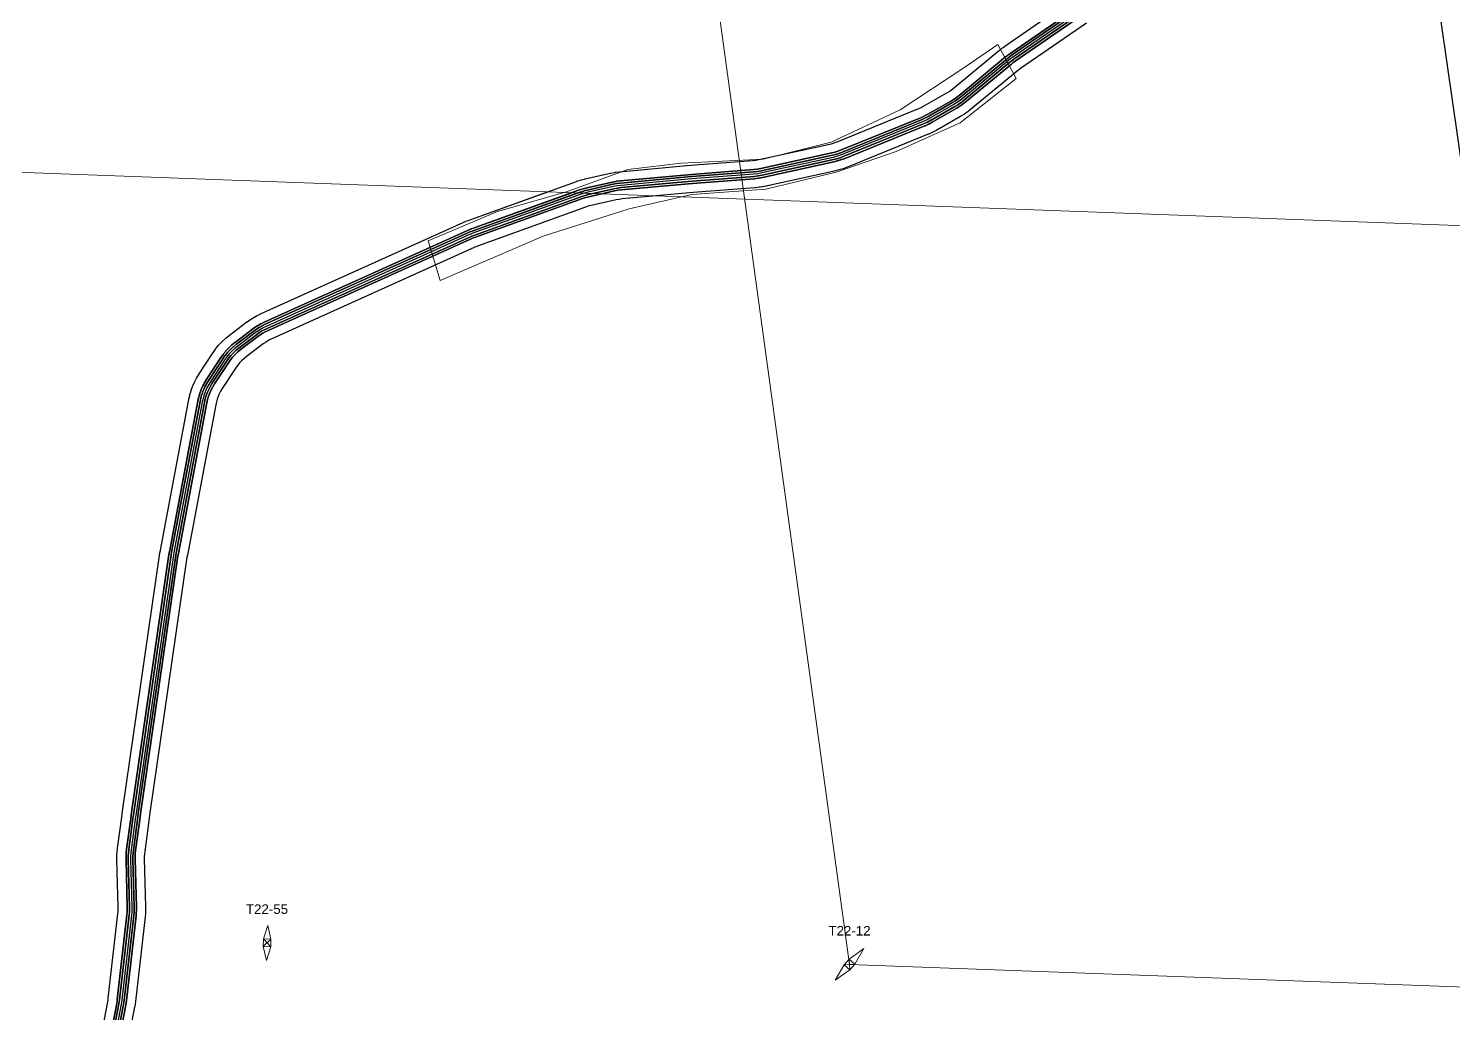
# Model space of a CAD drawing. Header units: metres. Extents: x -4 to 509425, y 7549 to 4732445.
# Drawn here: x 480846.8 to 481221.5, y 4718228.2 to 4718487.1 of the extents above; entities that cross this region are included whole.
import ezdxf

# ---------------------------------------------------------------- set-up
doc = ezdxf.new("R2010")
doc.units = ezdxf.units.M
doc.header["$LTSCALE"] = 0.01
doc.header["$MEASUREMENT"] = 0
doc.layers.get('0').update_dxf_attribs({"lineweight": 0})
doc.layers.add('-----caminos burgos', color=2, linetype='Continuous')
doc.layers.add('ECLIPSE FUEBTEBURABA', color=6, linetype='Continuous')
for name, color, linetype, lineweight in [('Apoyos__ptw_', 7, 'Continuous', 0), ('Cañada real vía verde camino o similar__ptw_', 32, 'Continuous', 0), ('Denominación apoyos__ptw_', 7, 'Continuous', 0), ('LEAR TRAMOS AEREOS', 2, 'Continuous', 0)]:
    doc.layers.add(name, color=color, linetype=linetype, lineweight=lineweight)
doc.styles.get("Standard").update_dxf_attribs({"font": 'arial.ttf'})

# ---------------------------------------------------------------- blocks, each defined once
blk = doc.blocks.new('veintidos')
at = {"layer": 'Apoyos__ptw_', "linetype": 'Continuous', "flags": 128}
blk.add_lwpolyline([(481066.46, 4718245.27), (481062.63, 4718242.53), (481064.11, 4718241.19), (481061.29, 4718241.04), (481062.77, 4718239.7), (481058.94, 4718236.96), (481061.29, 4718241.04), (481062.63, 4718242.53), (481062.77, 4718239.7), (481064.11, 4718241.19)], close=True, dxfattribs=at)
at = {"layer": 'Cañada real vía verde camino o similar__ptw_', "linetype": 'Continuous', "flags": 128}
blk.add_lwpolyline([(480951.93, 4718431.28), (480970.16, 4718439.05), (480970.16, 4718439.05), (480970.16, 4718439.05), (480988.31, 4718444.19), (481004.41, 4718450.01), (481004.41, 4718450.01), (481004.41, 4718450.01), (481004.41, 4718450.01), (481004.41, 4718450.01), (481018.46, 4718451.72), (481018.46, 4718451.72), (481040.04, 4718452.75), (481057.86, 4718457.2), (481076.01, 4718465.77), (481092.8, 4718476.73), (481101.7, 4718482.9), (481101.7, 4718482.9), (481101.7, 4718482.9), (481101.7, 4718482.9), (481101.7, 4718482.9), (481101.7, 4718482.9), (481101.7, 4718482.9), (481101.7, 4718482.9), (481101.7, 4718482.9), (481101.7, 4718482.9), (481101.7, 4718482.9), (481101.71, 4718482.9), (481101.71, 4718482.9), (481101.71, 4718482.9), (481101.71, 4718482.9), (481101.71, 4718482.9), (481101.71, 4718482.9), (481101.71, 4718482.9), (481101.71, 4718482.9), (481101.71, 4718482.9), (481101.71, 4718482.9), (481101.71, 4718482.9), (481101.71, 4718482.9), (481101.71, 4718482.9), (481101.71, 4718482.9), (481101.71, 4718482.9), (481101.71, 4718482.9), (481101.71, 4718482.9), (481101.71, 4718482.9), (481101.71, 4718482.9), (481101.71, 4718482.9), (481101.71, 4718482.9), (481101.71, 4718482.9), (481106.5, 4718473.99), (481106.5, 4718473.99), (481106.5, 4718473.99), (481106.5, 4718473.99), (481106.5, 4718473.99), (481106.5, 4718473.99), (481106.5, 4718473.99), (481106.5, 4718473.99), (481106.5, 4718473.99), (481106.5, 4718473.99), (481106.5, 4718473.99), (481106.5, 4718473.99), (481106.5, 4718473.99), (481106.5, 4718473.99), (481106.5, 4718473.99), (481106.5, 4718473.99), (481106.5, 4718473.99), (481106.5, 4718473.99), (481106.5, 4718473.99), (481106.5, 4718473.99), (481106.5, 4718473.99), (481106.5, 4718473.99), (481106.5, 4718473.99), (481106.5, 4718473.99), (481106.5, 4718473.99), (481106.5, 4718473.99), (481106.5, 4718473.99), (481106.5, 4718473.99), (481091.77, 4718462.34), (481091.77, 4718462.34), (481091.77, 4718462.34), (481091.77, 4718462.34), (481091.77, 4718462.34), (481091.77, 4718462.34), (481074.98, 4718454.8), (481074.98, 4718454.8), (481074.98, 4718454.8), (481059.23, 4718449.32), (481059.23, 4718449.32), (481059.23, 4718449.32), (481040.73, 4718444.87), (481040.73, 4718444.87), (481040.73, 4718444.87), (481040.73, 4718444.87), (481021.2, 4718443.5), (481004.76, 4718439.73), (480982.15, 4718432.54), (480955.08, 4718420.89), (480955.08, 4718420.89), (480955.08, 4718420.89), (480955.08, 4718420.89), (480955.08, 4718420.89), (480955.08, 4718420.89), (480955.08, 4718420.89), (480955.08, 4718420.89), (480955.08, 4718420.89), (480955.08, 4718420.89), (480955.08, 4718420.89), (480955.08, 4718420.89), (480955.08, 4718420.89), (480955.08, 4718420.89), (480955.08, 4718420.89), (480955.08, 4718420.89), (480955.08, 4718420.89), (480955.08, 4718420.89), (480955.08, 4718420.89), (480955.08, 4718420.89), (480955.08, 4718420.89), (480955.08, 4718420.89), (480955.08, 4718420.89), (480955.08, 4718420.89), (480955.08, 4718420.89), (480955.08, 4718420.89), (480955.08, 4718420.89), (480955.08, 4718420.89), (480955.08, 4718420.89), (480955.08, 4718420.89), (480955.08, 4718420.89), (480955.08, 4718420.89), (480955.08, 4718420.89), (480951.93, 4718431.28)], dxfattribs=at)
blk.add_lwpolyline([(480951.93, 4718431.28), (480970.16, 4718439.05), (480970.16, 4718439.05), (480970.16, 4718439.05), (480988.31, 4718444.19), (481004.41, 4718450.01), (481004.41, 4718450.01), (481004.41, 4718450.01), (481004.41, 4718450.01), (481004.41, 4718450.01), (481018.46, 4718451.72), (481018.46, 4718451.72), (481040.04, 4718452.75), (481057.86, 4718457.2), (481076.01, 4718465.77), (481092.8, 4718476.73), (481101.7, 4718482.9), (481101.7, 4718482.9), (481101.7, 4718482.9), (481101.7, 4718482.9), (481101.7, 4718482.9), (481101.7, 4718482.9), (481101.7, 4718482.9), (481101.7, 4718482.9), (481101.7, 4718482.9), (481101.7, 4718482.9), (481101.7, 4718482.9), (481101.71, 4718482.9), (481101.71, 4718482.9), (481101.71, 4718482.9), (481101.71, 4718482.9), (481101.71, 4718482.9), (481101.71, 4718482.9), (481101.71, 4718482.9), (481101.71, 4718482.9), (481101.71, 4718482.9), (481101.71, 4718482.9), (481101.71, 4718482.9), (481101.71, 4718482.9), (481101.71, 4718482.9), (481101.71, 4718482.9), (481101.71, 4718482.9), (481101.71, 4718482.9), (481101.71, 4718482.9), (481101.71, 4718482.9), (481101.71, 4718482.9), (481101.71, 4718482.9), (481101.71, 4718482.9), (481101.71, 4718482.9), (481106.5, 4718473.99), (481106.5, 4718473.99), (481106.5, 4718473.99), (481106.5, 4718473.99), (481106.5, 4718473.99), (481106.5, 4718473.99), (481106.5, 4718473.99), (481106.5, 4718473.99), (481106.5, 4718473.99), (481106.5, 4718473.99), (481106.5, 4718473.99), (481106.5, 4718473.99), (481106.5, 4718473.99), (481106.5, 4718473.99), (481106.5, 4718473.99), (481106.5, 4718473.99), (481106.5, 4718473.99), (481106.5, 4718473.99), (481106.5, 4718473.99), (481106.5, 4718473.99), (481106.5, 4718473.99), (481106.5, 4718473.99), (481106.5, 4718473.99), (481106.5, 4718473.99), (481106.5, 4718473.99), (481106.5, 4718473.99), (481106.5, 4718473.99), (481106.5, 4718473.99), (481091.77, 4718462.34), (481091.77, 4718462.34), (481091.77, 4718462.34), (481091.77, 4718462.34), (481091.77, 4718462.34), (481091.77, 4718462.34), (481074.98, 4718454.8), (481074.98, 4718454.8), (481074.98, 4718454.8), (481059.23, 4718449.32), (481059.23, 4718449.32), (481059.23, 4718449.32), (481040.73, 4718444.87), (481040.73, 4718444.87), (481040.73, 4718444.87), (481040.73, 4718444.87), (481021.2, 4718443.5), (481004.76, 4718439.73), (480982.15, 4718432.54), (480955.08, 4718420.89), (480955.08, 4718420.89), (480955.08, 4718420.89), (480955.08, 4718420.89), (480955.08, 4718420.89), (480955.08, 4718420.89), (480955.08, 4718420.89), (480955.08, 4718420.89), (480955.08, 4718420.89), (480955.08, 4718420.89), (480955.08, 4718420.89), (480955.08, 4718420.89), (480955.08, 4718420.89), (480955.08, 4718420.89), (480955.08, 4718420.89), (480955.08, 4718420.89), (480955.08, 4718420.89), (480955.08, 4718420.89), (480955.08, 4718420.89), (480955.08, 4718420.89), (480955.08, 4718420.89), (480955.08, 4718420.89), (480955.08, 4718420.89), (480955.08, 4718420.89), (480955.08, 4718420.89), (480955.08, 4718420.89), (480955.08, 4718420.89), (480955.08, 4718420.89), (480955.08, 4718420.89), (480955.08, 4718420.89), (480955.08, 4718420.89), (480955.08, 4718420.89), (480955.08, 4718420.89), (480951.93, 4718431.28)], dxfattribs=at)
at = {"layer": 'Denominación apoyos__ptw_', "linetype": 'Continuous', "insert": (481062.7, 4718248.71), "char_height": 2.5, "attachment_point": 8, "line_spacing_factor": 0.5}
blk.add_mtext('T22-12', dxfattribs=at)

msp = doc.modelspace()

# ---------------------------------------------------------------- linework, layer by layer
at = {"layer": '-----caminos burgos'}
msp.add_polyline3d([(481242.7, 4718319.299, 724.462), (481212.656, 4718527.913, 712.067)], dxfattribs=at)
at = {"color": 5}
msp.add_lwpolyline([(481205.446, 4721268.321), (481336.779, 4720890.497), (478580.819, 4719937.652), (478841.025, 4719863.247), (479090.734, 4718869.963), (479275.072, 4718507.303), (483717.896, 4718343.114), (483848.697, 4718078.765), (484900.497, 4718140.211), (490826.186, 4717645.711)], dxfattribs=at)
at = {"layer": 'Apoyos__ptw_', "color": 2, "linetype": 'Continuous', "flags": 128}
msp.add_lwpolyline([(480909.368, 4718242.166), (480910.5, 4718245.727), (480908.501, 4718245.801), (480910.574, 4718247.726), (480908.575, 4718247.799), (480909.708, 4718251.36), (480910.574, 4718247.726), (480910.5, 4718245.727), (480908.575, 4718247.799), (480908.501, 4718245.801)], close=True, dxfattribs=at)
at = {"layer": 'ECLIPSE FUEBTEBURABA'}
for points in [[(480860.172, 4718192.244), (480867.646, 4718231.296), (480867.725, 4718231.752), (480867.786, 4718232.211), (480870.323, 4718254.402), (480870.375, 4718254.975), (480870.398, 4718255.507), (480870.396, 4718256.083), (480870.061, 4718268.71), (480870.059, 4718268.807), (480870.06, 4718269.609), (480870.065, 4718269.802), (480870.108, 4718270.603), (480870.123, 4718270.795), (480870.209, 4718271.593), (480870.234, 4718271.687), (480870.221, 4718271.689), (480871.315, 4718279.805), (480871.315, 4718279.805), (480871.315, 4718279.805), (480871.315, 4718279.805), (480871.315, 4718279.805), (480871.317, 4718279.823), (480871.534, 4718281.369), (480871.536, 4718281.387), (480871.536, 4718281.387), (480881.373, 4718349.227), (480881.385, 4718349.303), (480881.49, 4718349.932), (480881.503, 4718350.007), (480888.974, 4718389.592), (480888.998, 4718389.708), (480889.213, 4718390.673), (480889.273, 4718390.903), (480889.551, 4718391.851), (480889.625, 4718392.077), (480889.965, 4718393.005), (480890.054, 4718393.225), (480890.455, 4718394.129), (480890.558, 4718394.342), (480891.018, 4718395.218), (480891.135, 4718395.424), (480891.651, 4718396.268), (480891.714, 4718396.368), (480895.367, 4718401.918), (480895.436, 4718402.019), (480896.027, 4718402.853), (480896.175, 4718403.048), (480896.821, 4718403.84), (480896.983, 4718404.025), (480897.681, 4718404.771), (480897.855, 4718404.944), (480898.602, 4718405.641), (480898.787, 4718405.802), (480899.58, 4718406.446), (480899.677, 4718406.522), (480904.229, 4718409.969), (480904.311, 4718410.028), (480904.995, 4718410.517), (480905.163, 4718410.63), (480905.874, 4718411.079), (480906.047, 4718411.182), (480906.782, 4718411.591), (480906.961, 4718411.685), (480907.718, 4718412.052), (480907.809, 4718412.095), (480961.108, 4718436.135), (480961.172, 4718436.163), (480961.71, 4718436.393), (480961.84, 4718436.446), (480962.387, 4718436.655), (480962.453, 4718436.679), (480990.896, 4718446.923), (480991.002, 4718446.959), (480991.887, 4718447.247), (480992.102, 4718447.31), (480993.003, 4718447.543), (480993.115, 4718447.557), (480993.112, 4718447.569), (480999.843, 4718449.085), (480999.959, 4718449.109), (481000.923, 4718449.293), (481001.156, 4718449.33), (481002.131, 4718449.45), (481002.249, 4718449.446), (481002.248, 4718449.463), (481019.947, 4718451.07), (481019.972, 4718451.072), (481022.122, 4718451.253), (481022.147, 4718451.255), (481022.147, 4718451.255), (481037.211, 4718452.412), (481038.059, 4718452.507), (481038.9, 4718452.661), (481057.544, 4718456.745), (481058.224, 4718456.914), (481058.844, 4718457.107), (481059.5, 4718457.352), (481080.652, 4718465.962), (481081.395, 4718466.293), (481082.114, 4718466.673), (481088.297, 4718470.203), (481088.899, 4718470.57), (481089.437, 4718470.941), (481089.992, 4718471.375), (481102.213, 4718481.476), (481102.274, 4718481.525), (481102.789, 4718481.932), (481102.915, 4718482.027), (481103.448, 4718482.412), (481103.512, 4718482.457), (481120.936, 4718494.459)], [(481122.305, 4718492.488), (481104.873, 4718480.48), (481104.852, 4718480.465), (481104.32, 4718480.081), (481104.278, 4718480.05), (481103.763, 4718479.642), (481103.742, 4718479.626), (481091.495, 4718469.503), (481090.858, 4718469.006), (481090.207, 4718468.556), (481089.517, 4718468.136), (481083.27, 4718464.569), (481082.445, 4718464.133), (481081.594, 4718463.754), (481060.373, 4718455.117), (481059.621, 4718454.835), (481058.87, 4718454.602), (481058.091, 4718454.408), (481039.372, 4718450.308), (481038.409, 4718450.132), (481037.436, 4718450.023), (481022.331, 4718448.862), (481022.331, 4718448.862), (481022.323, 4718448.861), (481020.172, 4718448.681), (481020.164, 4718448.68), (481002.465, 4718447.073), (481002.465, 4718447.067), (481002.426, 4718447.069), (481001.451, 4718446.948), (481001.374, 4718446.936), (481000.409, 4718446.751), (481000.371, 4718446.743), (480993.639, 4718445.227), (480993.64, 4718445.223), (480993.603, 4718445.219), (480992.702, 4718444.986), (480992.63, 4718444.965), (480991.745, 4718444.677), (480991.709, 4718444.665), (480963.266, 4718434.421), (480963.244, 4718434.413), (480962.697, 4718434.204), (480962.654, 4718434.186), (480962.116, 4718433.956), (480962.094, 4718433.947), (480908.796, 4718409.907), (480908.766, 4718409.893), (480908.009, 4718409.525), (480907.949, 4718409.494), (480907.214, 4718409.085), (480907.157, 4718409.051), (480906.446, 4718408.601), (480906.39, 4718408.564), (480905.705, 4718408.075), (480905.678, 4718408.055), (480901.125, 4718404.608), (480901.093, 4718404.583), (480900.3, 4718403.939), (480900.238, 4718403.885), (480899.491, 4718403.188), (480899.433, 4718403.131), (480898.735, 4718402.385), (480898.681, 4718402.323), (480898.035, 4718401.531), (480897.985, 4718401.466), (480897.395, 4718400.632), (480897.372, 4718400.599), (480893.719, 4718395.048), (480893.698, 4718395.015), (480893.182, 4718394.172), (480893.143, 4718394.103), (480892.684, 4718393.227), (480892.649, 4718393.156), (480892.249, 4718392.252), (480892.219, 4718392.179), (480891.879, 4718391.251), (480891.854, 4718391.176), (480891.575, 4718390.227), (480891.556, 4718390.15), (480891.34, 4718389.185), (480891.332, 4718389.147), (480883.862, 4718349.562), (480883.857, 4718349.537), (480883.752, 4718348.908), (480883.748, 4718348.883), (480873.911, 4718281.043), (480873.911, 4718281.042), (480873.91, 4718281.037), (480873.694, 4718279.49), (480873.693, 4718279.484), (480873.693, 4718279.484), (480873.693, 4718279.484), (480873.693, 4718279.484), (480873.693, 4718279.484), (480872.599, 4718271.368), (480872.604, 4718271.368), (480872.596, 4718271.336), (480872.51, 4718270.538), (480872.504, 4718270.474), (480872.461, 4718269.673), (480872.46, 4718269.609), (480872.459, 4718268.806), (480872.46, 4718268.774), (480872.796, 4718256.119), (480872.798, 4718255.459), (480872.77, 4718254.814), (480872.71, 4718254.157), (480870.168, 4718231.916), (480870.098, 4718231.39), (480870.008, 4718230.867), (480862.53, 4718191.793)], [(480862.53, 4718191.793), (480870.008, 4718230.867), (480870.098, 4718231.39), (480870.168, 4718231.916), (480872.71, 4718254.157), (480872.77, 4718254.814), (480872.798, 4718255.459), (480872.796, 4718256.119), (480872.46, 4718268.774), (480872.459, 4718268.806), (480872.46, 4718269.609), (480872.461, 4718269.673), (480872.504, 4718270.474), (480872.51, 4718270.538), (480872.596, 4718271.336), (480872.604, 4718271.368), (480872.599, 4718271.368), (480873.693, 4718279.484), (480873.693, 4718279.484), (480873.693, 4718279.484), (480873.693, 4718279.484), (480873.693, 4718279.484), (480873.694, 4718279.49), (480873.91, 4718281.037), (480873.911, 4718281.042), (480873.911, 4718281.043), (480883.748, 4718348.883), (480883.752, 4718348.908), (480883.857, 4718349.537), (480883.862, 4718349.562), (480891.332, 4718389.147), (480891.34, 4718389.185), (480891.556, 4718390.15), (480891.575, 4718390.227), (480891.854, 4718391.176), (480891.879, 4718391.251), (480892.219, 4718392.179), (480892.249, 4718392.252), (480892.649, 4718393.156), (480892.684, 4718393.227), (480893.143, 4718394.103), (480893.182, 4718394.172), (480893.698, 4718395.015), (480893.719, 4718395.048), (480897.372, 4718400.599), (480897.395, 4718400.632), (480897.985, 4718401.466), (480898.035, 4718401.531), (480898.681, 4718402.323), (480898.735, 4718402.385), (480899.433, 4718403.131), (480899.491, 4718403.188), (480900.238, 4718403.885), (480900.3, 4718403.939), (480901.093, 4718404.583), (480901.125, 4718404.608), (480905.678, 4718408.055), (480905.705, 4718408.075), (480906.39, 4718408.564), (480906.446, 4718408.601), (480907.157, 4718409.051), (480907.214, 4718409.085), (480907.949, 4718409.494), (480908.009, 4718409.525), (480908.766, 4718409.893), (480908.796, 4718409.907), (480962.094, 4718433.947), (480962.116, 4718433.956), (480962.654, 4718434.186), (480962.697, 4718434.204), (480963.244, 4718434.413), (480963.266, 4718434.421), (480991.709, 4718444.665), (480991.745, 4718444.677), (480992.63, 4718444.965), (480992.702, 4718444.986), (480993.603, 4718445.219), (480993.64, 4718445.223), (480993.639, 4718445.227), (481000.371, 4718446.743), (481000.409, 4718446.751), (481001.374, 4718446.936), (481001.451, 4718446.948), (481002.426, 4718447.069), (481002.465, 4718447.067), (481002.465, 4718447.073), (481020.164, 4718448.68), (481020.172, 4718448.681), (481022.323, 4718448.861), (481022.331, 4718448.862), (481022.331, 4718448.862), (481037.436, 4718450.023), (481038.409, 4718450.132), (481039.372, 4718450.308), (481058.091, 4718454.408), (481058.87, 4718454.602), (481059.621, 4718454.835), (481060.373, 4718455.117), (481081.594, 4718463.754), (481082.445, 4718464.133), (481083.27, 4718464.569), (481089.517, 4718468.136), (481090.207, 4718468.556), (481090.858, 4718469.006), (481091.495, 4718469.503), (481103.742, 4718479.626), (481103.763, 4718479.642), (481104.278, 4718480.05), (481104.32, 4718480.081), (481104.852, 4718480.465), (481104.873, 4718480.48), (481122.305, 4718492.488)], [(481122.647, 4718491.995), (481105.214, 4718479.986), (481105.203, 4718479.979), (481104.671, 4718479.595), (481104.65, 4718479.579), (481104.135, 4718479.172), (481104.124, 4718479.163), (481091.871, 4718469.035), (481091.213, 4718468.522), (481090.534, 4718468.053), (481089.822, 4718467.619), (481083.559, 4718464.043), (481082.708, 4718463.594), (481081.829, 4718463.202), (481060.592, 4718454.558), (481059.815, 4718454.267), (481059.032, 4718454.024), (481058.228, 4718453.824), (481039.491, 4718449.719), (481038.497, 4718449.538), (481037.492, 4718449.425), (481022.377, 4718448.263), (481022.377, 4718448.263), (481022.373, 4718448.263), (481020.222, 4718448.083), (481020.218, 4718448.082), (481002.519, 4718446.475), (481002.519, 4718446.472), (481002.5, 4718446.473), (481001.525, 4718446.352), (481001.486, 4718446.346), (481000.522, 4718446.162), (481000.503, 4718446.158), (480993.771, 4718444.642), (480993.772, 4718444.64), (480993.753, 4718444.638), (480992.851, 4718444.405), (480992.816, 4718444.395), (480991.93, 4718444.106), (480991.913, 4718444.1), (480963.469, 4718433.857), (480963.458, 4718433.853), (480962.912, 4718433.644), (480962.89, 4718433.635), (480962.352, 4718433.405), (480962.341, 4718433.4), (480909.043, 4718409.36), (480909.028, 4718409.353), (480908.271, 4718408.986), (480908.241, 4718408.97), (480907.506, 4718408.561), (480907.477, 4718408.544), (480906.766, 4718408.094), (480906.738, 4718408.076), (480906.054, 4718407.587), (480906.04, 4718407.577), (480901.488, 4718404.13), (480901.472, 4718404.117), (480900.678, 4718403.473), (480900.647, 4718403.446), (480899.9, 4718402.749), (480899.871, 4718402.721), (480899.173, 4718401.975), (480899.146, 4718401.944), (480898.5, 4718401.152), (480898.475, 4718401.12), (480897.885, 4718400.286), (480897.873, 4718400.269), (480894.22, 4718394.719), (480894.21, 4718394.702), (480893.694, 4718393.859), (480893.674, 4718393.824), (480893.215, 4718392.949), (480893.198, 4718392.913), (480892.797, 4718392.009), (480892.782, 4718391.973), (480892.442, 4718391.044), (480892.43, 4718391.007), (480892.151, 4718390.058), (480892.141, 4718390.02), (480891.926, 4718389.055), (480891.922, 4718389.035), (480884.451, 4718349.451), (480884.449, 4718349.438), (480884.344, 4718348.809), (480884.342, 4718348.796), (480874.505, 4718280.957), (480874.505, 4718280.956), (480874.505, 4718280.953), (480874.288, 4718279.407), (480874.288, 4718279.404), (480874.288, 4718279.404), (480874.288, 4718279.404), (480874.288, 4718279.404), (480874.288, 4718279.404), (480873.194, 4718271.288), (480873.196, 4718271.288), (480873.192, 4718271.272), (480873.106, 4718270.474), (480873.104, 4718270.442), (480873.061, 4718269.641), (480873.06, 4718269.609), (480873.059, 4718268.806), (480873.06, 4718268.79), (480873.396, 4718256.127), (480873.398, 4718255.447), (480873.369, 4718254.774), (480873.307, 4718254.096), (480870.764, 4718231.842), (480870.691, 4718231.299), (480870.598, 4718230.76), (480863.119, 4718191.68)], [(480863.119, 4718191.68), (480870.598, 4718230.76), (480870.691, 4718231.299), (480870.764, 4718231.842), (480873.307, 4718254.096), (480873.369, 4718254.774), (480873.398, 4718255.447), (480873.396, 4718256.127), (480873.06, 4718268.79), (480873.059, 4718268.806), (480873.06, 4718269.609), (480873.061, 4718269.641), (480873.104, 4718270.442), (480873.106, 4718270.474), (480873.192, 4718271.272), (480873.196, 4718271.288), (480873.194, 4718271.288), (480874.288, 4718279.404), (480874.288, 4718279.404), (480874.288, 4718279.404), (480874.288, 4718279.404), (480874.288, 4718279.404), (480874.288, 4718279.407), (480874.505, 4718280.953), (480874.505, 4718280.956), (480874.505, 4718280.957), (480884.342, 4718348.796), (480884.344, 4718348.809), (480884.449, 4718349.438), (480884.451, 4718349.451), (480891.922, 4718389.035), (480891.926, 4718389.055), (480892.141, 4718390.02), (480892.151, 4718390.058), (480892.43, 4718391.007), (480892.442, 4718391.044), (480892.782, 4718391.973), (480892.797, 4718392.009), (480893.198, 4718392.913), (480893.215, 4718392.949), (480893.674, 4718393.824), (480893.694, 4718393.859), (480894.21, 4718394.702), (480894.22, 4718394.719), (480897.873, 4718400.269), (480897.885, 4718400.286), (480898.475, 4718401.12), (480898.5, 4718401.152), (480899.146, 4718401.944), (480899.173, 4718401.975), (480899.871, 4718402.721), (480899.9, 4718402.749), (480900.647, 4718403.446), (480900.678, 4718403.473), (480901.472, 4718404.117), (480901.488, 4718404.13), (480906.04, 4718407.577), (480906.054, 4718407.587), (480906.738, 4718408.076), (480906.766, 4718408.094), (480907.477, 4718408.544), (480907.506, 4718408.561), (480908.241, 4718408.97), (480908.271, 4718408.986), (480909.028, 4718409.353), (480909.043, 4718409.36), (480962.341, 4718433.4), (480962.352, 4718433.405), (480962.89, 4718433.635), (480962.912, 4718433.644), (480963.458, 4718433.853), (480963.469, 4718433.857), (480991.913, 4718444.1), (480991.93, 4718444.106), (480992.816, 4718444.395), (480992.851, 4718444.405), (480993.753, 4718444.638), (480993.772, 4718444.64), (480993.771, 4718444.642), (481000.503, 4718446.158), (481000.522, 4718446.162), (481001.486, 4718446.346), (481001.525, 4718446.352), (481002.5, 4718446.473), (481002.519, 4718446.472), (481002.519, 4718446.475), (481020.218, 4718448.082), (481020.222, 4718448.083), (481022.373, 4718448.263), (481022.377, 4718448.263), (481022.377, 4718448.263), (481037.492, 4718449.425), (481038.497, 4718449.538), (481039.491, 4718449.719), (481058.228, 4718453.824), (481059.032, 4718454.024), (481059.815, 4718454.267), (481060.592, 4718454.558), (481081.829, 4718463.202), (481082.708, 4718463.594), (481083.559, 4718464.043), (481089.822, 4718467.619), (481090.534, 4718468.053), (481091.213, 4718468.522), (481091.871, 4718469.035), (481104.124, 4718479.163), (481104.135, 4718479.172), (481104.65, 4718479.579), (481104.671, 4718479.595), (481105.203, 4718479.979), (481105.214, 4718479.986), (481122.647, 4718491.995)], [(481122.99, 4718491.502), (481105.554, 4718479.492), (481105.554, 4718479.492), (481105.022, 4718479.108), (481104.507, 4718478.701), (481092.246, 4718468.567), (481092.246, 4718468.567), (481091.568, 4718468.038), (481090.861, 4718467.55), (481090.127, 4718467.102), (481083.847, 4718463.517), (481083.847, 4718463.517), (481082.97, 4718463.054), (481082.065, 4718462.65), (481060.81, 4718453.999), (481060.81, 4718453.999), (481060.01, 4718453.699), (481059.194, 4718453.446), (481058.365, 4718453.239), (481039.609, 4718449.131), (481039.609, 4718449.131), (481038.584, 4718448.944), (481037.549, 4718448.828), (481022.423, 4718447.665), (481022.423, 4718447.665), (481022.423, 4718447.665), (481022.423, 4718447.665), (481020.273, 4718447.485), (481002.573, 4718445.878), (481002.573, 4718445.878), (481001.599, 4718445.757), (481000.634, 4718445.573), (480993.903, 4718444.057), (480993.903, 4718444.057), (480993.001, 4718443.824), (480992.116, 4718443.536), (480963.673, 4718433.292), (480963.673, 4718433.292), (480963.126, 4718433.083), (480962.588, 4718432.853), (480909.29, 4718408.813), (480909.29, 4718408.813), (480908.533, 4718408.446), (480907.798, 4718408.037), (480907.087, 4718407.587), (480906.403, 4718407.098), (480901.85, 4718403.651), (480901.85, 4718403.651), (480901.057, 4718403.007), (480900.309, 4718402.311), (480899.611, 4718401.565), (480898.965, 4718400.773), (480898.374, 4718399.939), (480894.722, 4718394.389), (480894.722, 4718394.389), (480894.206, 4718393.545), (480893.746, 4718392.67), (480893.346, 4718391.766), (480893.005, 4718390.838), (480892.727, 4718389.889), (480892.512, 4718388.924), (480885.041, 4718349.34), (480885.041, 4718349.34), (480884.936, 4718348.71), (480875.099, 4718280.87), (480875.099, 4718280.87), (480875.099, 4718280.87), (480875.099, 4718280.87), (480874.883, 4718279.324), (480874.883, 4718279.324), (480873.789, 4718271.208), (480873.789, 4718271.208), (480873.703, 4718270.41), (480873.66, 4718269.609), (480873.659, 4718268.806), (480873.996, 4718256.136), (480873.996, 4718256.136), (480873.998, 4718255.435), (480873.968, 4718254.733), (480873.904, 4718254.034), (480871.359, 4718231.769), (480871.359, 4718231.769), (480871.284, 4718231.209), (480871.189, 4718230.652), (480863.708, 4718191.568)], [(480864.299, 4718191.464), (480871.778, 4718230.54), (480871.78, 4718230.551), (480871.876, 4718231.107), (480871.879, 4718231.13), (480871.954, 4718231.689), (480871.955, 4718231.7), (480874.5, 4718253.966), (480874.502, 4718253.98), (480874.565, 4718254.679), (480874.567, 4718254.707), (480874.598, 4718255.408), (480874.598, 4718255.436), (480874.596, 4718256.138), (480874.596, 4718256.152), (480874.259, 4718268.814), (480874.26, 4718269.592), (480874.301, 4718270.362), (480874.384, 4718271.136), (480875.477, 4718279.242), (480875.693, 4718280.786), (480885.529, 4718348.618), (480885.632, 4718349.235), (480893.099, 4718388.803), (480893.308, 4718389.739), (480893.575, 4718390.65), (480893.902, 4718391.541), (480894.287, 4718392.409), (480894.728, 4718393.249), (480895.228, 4718394.067), (480898.87, 4718399.6), (480899.443, 4718400.409), (480900.063, 4718401.169), (480900.733, 4718401.886), (480901.451, 4718402.554), (480902.22, 4718403.179), (480906.758, 4718406.615), (480907.422, 4718407.089), (480908.104, 4718407.521), (480908.81, 4718407.913), (480909.544, 4718408.269), (480962.829, 4718432.304), (480963.351, 4718432.527), (480963.881, 4718432.73), (480992.31, 4718442.968), (480993.169, 4718443.248), (480994.044, 4718443.473), (481000.757, 4718444.985), (481001.692, 4718445.164), (481002.637, 4718445.281), (481020.325, 4718446.887), (481022.471, 4718447.067), (481037.595, 4718448.23), (481037.616, 4718448.232), (481038.651, 4718448.347), (481038.692, 4718448.353), (481039.717, 4718448.541), (481039.737, 4718448.548), (481039.737, 4718448.545), (481058.493, 4718452.653), (481058.51, 4718452.657), (481059.339, 4718452.864), (481059.372, 4718452.873), (481060.188, 4718453.126), (481060.22, 4718453.137), (481061.02, 4718453.437), (481061.036, 4718453.443), (481082.291, 4718462.094), (481082.309, 4718462.102), (481083.215, 4718462.506), (481083.25, 4718462.523), (481084.128, 4718462.986), (481084.143, 4718462.998), (481084.145, 4718462.996), (481090.425, 4718466.581), (481090.44, 4718466.59), (481091.174, 4718467.037), (481091.202, 4718467.056), (481091.909, 4718467.545), (481091.937, 4718467.565), (481092.615, 4718468.094), (481092.629, 4718468.104), (481104.884, 4718478.234), (481105.383, 4718478.629), (481105.9, 4718479.002), (481123.33, 4718491.008)], [(481123.33, 4718491.008), (481105.9, 4718479.002), (481105.383, 4718478.629), (481104.884, 4718478.234), (481092.629, 4718468.104), (481092.615, 4718468.094), (481091.937, 4718467.565), (481091.909, 4718467.545), (481091.202, 4718467.056), (481091.174, 4718467.037), (481090.44, 4718466.59), (481090.425, 4718466.581), (481084.145, 4718462.996), (481084.143, 4718462.998), (481084.128, 4718462.986), (481083.25, 4718462.523), (481083.215, 4718462.506), (481082.309, 4718462.102), (481082.291, 4718462.094), (481061.036, 4718453.443), (481061.02, 4718453.437), (481060.22, 4718453.137), (481060.188, 4718453.126), (481059.372, 4718452.873), (481059.339, 4718452.864), (481058.51, 4718452.657), (481058.493, 4718452.653), (481039.737, 4718448.545), (481039.737, 4718448.548), (481039.717, 4718448.541), (481038.692, 4718448.353), (481038.651, 4718448.347), (481037.616, 4718448.232), (481037.595, 4718448.23), (481022.471, 4718447.067), (481020.325, 4718446.887), (481002.637, 4718445.281), (481001.692, 4718445.164), (481000.757, 4718444.985), (480994.044, 4718443.473), (480993.169, 4718443.248), (480992.31, 4718442.968), (480963.881, 4718432.73), (480963.351, 4718432.527), (480962.829, 4718432.304), (480909.544, 4718408.269), (480908.81, 4718407.913), (480908.104, 4718407.521), (480907.422, 4718407.089), (480906.758, 4718406.615), (480902.22, 4718403.179), (480901.451, 4718402.554), (480900.733, 4718401.886), (480900.063, 4718401.169), (480899.443, 4718400.409), (480898.87, 4718399.6), (480895.228, 4718394.067), (480894.728, 4718393.249), (480894.287, 4718392.409), (480893.902, 4718391.541), (480893.575, 4718390.65), (480893.308, 4718389.739), (480893.099, 4718388.803), (480885.632, 4718349.235), (480885.529, 4718348.618), (480875.693, 4718280.786), (480875.477, 4718279.242), (480874.384, 4718271.136), (480874.301, 4718270.362), (480874.26, 4718269.592), (480874.259, 4718268.814), (480874.596, 4718256.152), (480874.596, 4718256.138), (480874.598, 4718255.436), (480874.598, 4718255.408), (480874.567, 4718254.707), (480874.565, 4718254.679), (480874.502, 4718253.98), (480874.5, 4718253.966), (480871.955, 4718231.7), (480871.954, 4718231.689), (480871.879, 4718231.13), (480871.876, 4718231.107), (480871.78, 4718230.551), (480871.778, 4718230.54), (480864.299, 4718191.464)], [(480864.89, 4718191.361), (480872.367, 4718230.427), (480872.371, 4718230.449), (480872.467, 4718231.006), (480872.474, 4718231.05), (480872.548, 4718231.61), (480872.551, 4718231.632), (480875.096, 4718253.898), (480875.099, 4718253.926), (480875.163, 4718254.625), (480875.166, 4718254.681), (480875.197, 4718255.382), (480875.198, 4718255.438), (480875.196, 4718256.14), (480875.196, 4718256.168), (480874.859, 4718268.822), (480874.86, 4718269.576), (480874.899, 4718270.313), (480874.98, 4718271.064), (480876.071, 4718279.161), (480876.287, 4718280.701), (480886.122, 4718348.526), (480886.222, 4718349.13), (480893.687, 4718388.682), (480893.89, 4718389.589), (480894.146, 4718390.462), (480894.459, 4718391.316), (480894.827, 4718392.147), (480895.25, 4718392.953), (480895.735, 4718393.746), (480899.365, 4718399.262), (480899.921, 4718400.046), (480900.515, 4718400.774), (480901.157, 4718401.461), (480901.845, 4718402.102), (480902.59, 4718402.707), (480907.113, 4718406.132), (480907.757, 4718406.591), (480908.411, 4718407.005), (480909.087, 4718407.381), (480909.798, 4718407.726), (480963.071, 4718431.754), (480963.576, 4718431.971), (480964.09, 4718432.167), (480992.505, 4718442.401), (480993.337, 4718442.671), (480994.185, 4718442.89), (481000.879, 4718444.398), (481001.785, 4718444.571), (481002.701, 4718444.684), (481020.377, 4718446.289), (481022.519, 4718446.469), (481037.641, 4718447.631), (481037.682, 4718447.635), (481038.718, 4718447.751), (481038.8, 4718447.763), (481039.825, 4718447.951), (481039.864, 4718447.965), (481039.866, 4718447.959), (481058.621, 4718452.067), (481058.655, 4718452.075), (481059.484, 4718452.281), (481059.55, 4718452.3), (481060.365, 4718452.553), (481060.43, 4718452.575), (481061.23, 4718452.875), (481061.262, 4718452.887), (481082.517, 4718461.538), (481082.553, 4718461.554), (481083.459, 4718461.958), (481083.531, 4718461.992), (481084.408, 4718462.455), (481084.439, 4718462.48), (481084.442, 4718462.475), (481090.722, 4718466.06), (481090.752, 4718466.078), (481091.486, 4718466.525), (481091.544, 4718466.563), (481092.251, 4718467.051), (481092.306, 4718467.092), (481092.984, 4718467.62), (481093.011, 4718467.642), (481105.261, 4718477.768), (481105.745, 4718478.15), (481106.246, 4718478.511), (481123.67, 4718490.514)], [(481123.67, 4718490.514), (481106.246, 4718478.511), (481105.745, 4718478.15), (481105.261, 4718477.768), (481093.011, 4718467.642), (481092.984, 4718467.62), (481092.306, 4718467.092), (481092.251, 4718467.051), (481091.544, 4718466.563), (481091.486, 4718466.525), (481090.752, 4718466.078), (481090.722, 4718466.06), (481084.442, 4718462.475), (481084.439, 4718462.48), (481084.408, 4718462.455), (481083.531, 4718461.992), (481083.459, 4718461.958), (481082.553, 4718461.554), (481082.517, 4718461.538), (481061.262, 4718452.887), (481061.23, 4718452.875), (481060.43, 4718452.575), (481060.365, 4718452.553), (481059.55, 4718452.3), (481059.484, 4718452.281), (481058.655, 4718452.075), (481058.621, 4718452.067), (481039.866, 4718447.959), (481039.864, 4718447.965), (481039.825, 4718447.951), (481038.8, 4718447.763), (481038.718, 4718447.751), (481037.682, 4718447.635), (481037.641, 4718447.631), (481022.519, 4718446.469), (481020.377, 4718446.289), (481002.701, 4718444.684), (481001.785, 4718444.571), (481000.879, 4718444.398), (480994.185, 4718442.89), (480993.337, 4718442.671), (480992.505, 4718442.401), (480964.09, 4718432.167), (480963.576, 4718431.971), (480963.071, 4718431.754), (480909.798, 4718407.726), (480909.087, 4718407.381), (480908.411, 4718407.005), (480907.757, 4718406.591), (480907.113, 4718406.132), (480902.59, 4718402.707), (480901.845, 4718402.102), (480901.157, 4718401.461), (480900.515, 4718400.774), (480899.921, 4718400.046), (480899.365, 4718399.262), (480895.735, 4718393.746), (480895.25, 4718392.953), (480894.827, 4718392.147), (480894.459, 4718391.316), (480894.146, 4718390.462), (480893.89, 4718389.589), (480893.687, 4718388.682), (480886.222, 4718349.13), (480886.122, 4718348.526), (480876.287, 4718280.701), (480876.071, 4718279.161), (480874.98, 4718271.064), (480874.899, 4718270.313), (480874.86, 4718269.576), (480874.859, 4718268.822), (480875.196, 4718256.168), (480875.196, 4718256.14), (480875.198, 4718255.438), (480875.197, 4718255.382), (480875.166, 4718254.681), (480875.163, 4718254.625), (480875.099, 4718253.926), (480875.096, 4718253.898), (480872.551, 4718231.632), (480872.548, 4718231.61), (480872.474, 4718231.05), (480872.467, 4718231.006), (480872.371, 4718230.449), (480872.367, 4718230.427), (480864.89, 4718191.361)], [(481125.032, 4718488.538), (481107.629, 4718476.55), (481107.192, 4718476.235), (481106.77, 4718475.901), (481094.54, 4718465.792), (481094.459, 4718465.727), (481093.781, 4718465.199), (481093.615, 4718465.077), (481092.908, 4718464.588), (481092.735, 4718464.476), (481092.001, 4718464.028), (481091.912, 4718463.976), (481085.632, 4718460.39), (481085.624, 4718460.406), (481085.528, 4718460.333), (481084.651, 4718459.87), (481084.437, 4718459.766), (481083.531, 4718459.362), (481083.422, 4718459.315), (481062.167, 4718450.664), (481062.071, 4718450.627), (481061.271, 4718450.328), (481061.077, 4718450.261), (481060.261, 4718450.008), (481060.064, 4718449.953), (481059.235, 4718449.746), (481059.135, 4718449.723), (481040.379, 4718445.614), (481040.375, 4718445.632), (481040.257, 4718445.59), (481039.232, 4718445.402), (481038.984, 4718445.366), (481037.949, 4718445.25), (481037.825, 4718445.238), (481022.712, 4718444.077), (481020.586, 4718443.899), (481002.958, 4718442.298), (481002.159, 4718442.199), (481001.368, 4718442.048), (480994.748, 4718440.557), (480994.009, 4718440.366), (480993.283, 4718440.13), (480964.925, 4718429.917), (480964.477, 4718429.746), (480964.036, 4718429.557), (480910.816, 4718405.552), (480910.195, 4718405.251), (480909.637, 4718404.94), (480909.097, 4718404.599), (480908.535, 4718404.198), (480904.072, 4718400.818), (480903.421, 4718400.29), (480902.853, 4718399.761), (480902.323, 4718399.194), (480901.832, 4718398.592), (480901.348, 4718397.908), (480897.761, 4718392.459), (480897.338, 4718391.768), (480896.989, 4718391.102), (480896.685, 4718390.416), (480896.426, 4718389.71), (480896.215, 4718388.989), (480896.038, 4718388.198), (480888.586, 4718348.71), (480888.493, 4718348.156), (480878.663, 4718280.363), (480878.449, 4718278.834), (480877.363, 4718270.775), (480877.292, 4718270.121), (480877.26, 4718269.511), (480877.259, 4718268.853), (480877.595, 4718256.232), (480877.596, 4718256.148), (480877.598, 4718255.446), (480877.595, 4718255.278), (480877.564, 4718254.576), (480877.553, 4718254.408), (480877.49, 4718253.709), (480877.481, 4718253.626), (480874.936, 4718231.36), (480874.927, 4718231.292), (480874.853, 4718230.733), (480874.832, 4718230.599), (480874.737, 4718230.042), (480874.724, 4718229.976), (480867.255, 4718190.947)], [(480860.172, 4718192.244), (480867.646, 4718231.296), (480867.725, 4718231.752), (480867.786, 4718232.211), (480870.323, 4718254.402), (480870.375, 4718254.975), (480870.398, 4718255.507), (480870.396, 4718256.083), (480870.061, 4718268.71), (480870.059, 4718268.807), (480870.06, 4718269.609), (480870.065, 4718269.802), (480870.108, 4718270.603), (480870.123, 4718270.795), (480870.209, 4718271.593), (480870.234, 4718271.687), (480870.221, 4718271.689), (480871.315, 4718279.805), (480871.315, 4718279.805), (480871.315, 4718279.805), (480871.315, 4718279.805), (480871.315, 4718279.805), (480871.317, 4718279.823), (480871.534, 4718281.369), (480871.536, 4718281.387), (480871.536, 4718281.387), (480881.373, 4718349.227), (480881.385, 4718349.303), (480881.49, 4718349.932), (480881.503, 4718350.007), (480888.974, 4718389.592), (480888.998, 4718389.708), (480889.213, 4718390.673), (480889.273, 4718390.903), (480889.551, 4718391.851), (480889.625, 4718392.077), (480889.965, 4718393.005), (480890.054, 4718393.225), (480890.455, 4718394.129), (480890.558, 4718394.342), (480891.018, 4718395.218), (480891.135, 4718395.424), (480891.651, 4718396.268), (480891.714, 4718396.368), (480895.367, 4718401.918), (480895.436, 4718402.019), (480896.027, 4718402.853), (480896.175, 4718403.048), (480896.821, 4718403.84), (480896.983, 4718404.025), (480897.681, 4718404.771), (480897.855, 4718404.944), (480898.602, 4718405.641), (480898.787, 4718405.802), (480899.58, 4718406.446), (480899.677, 4718406.522), (480904.229, 4718409.969), (480904.311, 4718410.028), (480904.995, 4718410.517), (480905.163, 4718410.63), (480905.874, 4718411.079), (480906.047, 4718411.182), (480906.782, 4718411.591), (480906.961, 4718411.685), (480907.718, 4718412.052), (480907.809, 4718412.095), (480961.108, 4718436.135), (480961.172, 4718436.163), (480961.71, 4718436.393), (480961.84, 4718436.446), (480962.387, 4718436.655), (480962.453, 4718436.679), (480983.266, 4718444.175)], [(480862.53, 4718191.793), (480870.008, 4718230.867), (480870.098, 4718231.39), (480870.168, 4718231.916), (480872.71, 4718254.157), (480872.77, 4718254.814), (480872.798, 4718255.459), (480872.796, 4718256.119), (480872.46, 4718268.774), (480872.459, 4718268.806), (480872.46, 4718269.609), (480872.461, 4718269.673), (480872.504, 4718270.474), (480872.51, 4718270.538), (480872.596, 4718271.336), (480872.604, 4718271.368), (480872.599, 4718271.368), (480873.693, 4718279.484), (480873.693, 4718279.484), (480873.693, 4718279.484), (480873.693, 4718279.484), (480873.693, 4718279.484), (480873.694, 4718279.49), (480873.91, 4718281.037), (480873.911, 4718281.042), (480873.911, 4718281.043), (480883.748, 4718348.883), (480883.752, 4718348.908), (480883.857, 4718349.537), (480883.862, 4718349.562), (480891.332, 4718389.147), (480891.34, 4718389.185), (480891.556, 4718390.15), (480891.575, 4718390.227), (480891.854, 4718391.176), (480891.879, 4718391.251), (480892.219, 4718392.179), (480892.249, 4718392.252), (480892.649, 4718393.156), (480892.684, 4718393.227), (480893.143, 4718394.103), (480893.182, 4718394.172), (480893.698, 4718395.015), (480893.719, 4718395.048), (480897.372, 4718400.599), (480897.395, 4718400.632), (480897.985, 4718401.466), (480898.035, 4718401.531), (480898.681, 4718402.323), (480898.735, 4718402.385), (480899.433, 4718403.131), (480899.491, 4718403.188), (480900.238, 4718403.885), (480900.3, 4718403.939), (480901.093, 4718404.583), (480901.125, 4718404.608), (480905.678, 4718408.055), (480905.705, 4718408.075), (480906.39, 4718408.564), (480906.446, 4718408.601), (480907.157, 4718409.051), (480907.214, 4718409.085), (480907.949, 4718409.494), (480908.009, 4718409.525), (480908.766, 4718409.893), (480908.796, 4718409.907), (480962.094, 4718433.947), (480962.116, 4718433.956), (480962.654, 4718434.186), (480962.697, 4718434.204), (480963.244, 4718434.413), (480963.266, 4718434.421), (480989.69, 4718443.938)], [(480989.69, 4718443.938), (480963.266, 4718434.421), (480963.244, 4718434.413), (480962.697, 4718434.204), (480962.654, 4718434.186), (480962.116, 4718433.956), (480962.094, 4718433.947), (480908.796, 4718409.907), (480908.766, 4718409.893), (480908.009, 4718409.525), (480907.949, 4718409.494), (480907.214, 4718409.085), (480907.157, 4718409.051), (480906.446, 4718408.601), (480906.39, 4718408.564), (480905.705, 4718408.075), (480905.678, 4718408.055), (480901.125, 4718404.608), (480901.093, 4718404.583), (480900.3, 4718403.939), (480900.238, 4718403.885), (480899.491, 4718403.188), (480899.433, 4718403.131), (480898.735, 4718402.385), (480898.681, 4718402.323), (480898.035, 4718401.531), (480897.985, 4718401.466), (480897.395, 4718400.632), (480897.372, 4718400.599), (480893.719, 4718395.048), (480893.698, 4718395.015), (480893.182, 4718394.172), (480893.143, 4718394.103), (480892.684, 4718393.227), (480892.649, 4718393.156), (480892.249, 4718392.252), (480892.219, 4718392.179), (480891.879, 4718391.251), (480891.854, 4718391.176), (480891.575, 4718390.227), (480891.556, 4718390.15), (480891.34, 4718389.185), (480891.332, 4718389.147), (480883.862, 4718349.562), (480883.857, 4718349.537), (480883.752, 4718348.908), (480883.748, 4718348.883), (480873.911, 4718281.043), (480873.911, 4718281.042), (480873.91, 4718281.037), (480873.694, 4718279.49), (480873.693, 4718279.484), (480873.693, 4718279.484), (480873.693, 4718279.484), (480873.693, 4718279.484), (480873.693, 4718279.484), (480872.599, 4718271.368), (480872.604, 4718271.368), (480872.596, 4718271.336), (480872.51, 4718270.538), (480872.504, 4718270.474), (480872.461, 4718269.673), (480872.46, 4718269.609), (480872.459, 4718268.806), (480872.46, 4718268.774), (480872.796, 4718256.119), (480872.798, 4718255.459), (480872.77, 4718254.814), (480872.71, 4718254.157), (480870.168, 4718231.916), (480870.098, 4718231.39), (480870.008, 4718230.867), (480862.53, 4718191.793)], [(480863.119, 4718191.68), (480870.598, 4718230.76), (480870.691, 4718231.299), (480870.764, 4718231.842), (480873.307, 4718254.096), (480873.369, 4718254.774), (480873.398, 4718255.447), (480873.396, 4718256.127), (480873.06, 4718268.79), (480873.059, 4718268.806), (480873.06, 4718269.609), (480873.061, 4718269.641), (480873.104, 4718270.442), (480873.106, 4718270.474), (480873.192, 4718271.272), (480873.196, 4718271.288), (480873.194, 4718271.288), (480874.288, 4718279.404), (480874.288, 4718279.404), (480874.288, 4718279.404), (480874.288, 4718279.404), (480874.288, 4718279.404), (480874.288, 4718279.407), (480874.505, 4718280.953), (480874.505, 4718280.956), (480874.505, 4718280.957), (480884.342, 4718348.796), (480884.344, 4718348.809), (480884.449, 4718349.438), (480884.451, 4718349.451), (480891.922, 4718389.035), (480891.926, 4718389.055), (480892.141, 4718390.02), (480892.151, 4718390.058), (480892.43, 4718391.007), (480892.442, 4718391.044), (480892.782, 4718391.973), (480892.797, 4718392.009), (480893.198, 4718392.913), (480893.215, 4718392.949), (480893.674, 4718393.824), (480893.694, 4718393.859), (480894.21, 4718394.702), (480894.22, 4718394.719), (480897.873, 4718400.269), (480897.885, 4718400.286), (480898.475, 4718401.12), (480898.5, 4718401.152), (480899.146, 4718401.944), (480899.173, 4718401.975), (480899.871, 4718402.721), (480899.9, 4718402.749), (480900.647, 4718403.446), (480900.678, 4718403.473), (480901.472, 4718404.117), (480901.488, 4718404.13), (480906.04, 4718407.577), (480906.054, 4718407.587), (480906.738, 4718408.076), (480906.766, 4718408.094), (480907.477, 4718408.544), (480907.506, 4718408.561), (480908.241, 4718408.97), (480908.271, 4718408.986), (480909.028, 4718409.353), (480909.043, 4718409.36), (480962.341, 4718433.4), (480962.352, 4718433.405), (480962.89, 4718433.635), (480962.912, 4718433.644), (480963.458, 4718433.853), (480963.469, 4718433.857), (480991.296, 4718443.878)], [(480991.296, 4718443.878), (480963.469, 4718433.857), (480963.458, 4718433.853), (480962.912, 4718433.644), (480962.89, 4718433.635), (480962.352, 4718433.405), (480962.341, 4718433.4), (480909.043, 4718409.36), (480909.028, 4718409.353), (480908.271, 4718408.986), (480908.241, 4718408.97), (480907.506, 4718408.561), (480907.477, 4718408.544), (480906.766, 4718408.094), (480906.738, 4718408.076), (480906.054, 4718407.587), (480906.04, 4718407.577), (480901.488, 4718404.13), (480901.472, 4718404.117), (480900.678, 4718403.473), (480900.647, 4718403.446), (480899.9, 4718402.749), (480899.871, 4718402.721), (480899.173, 4718401.975), (480899.146, 4718401.944), (480898.5, 4718401.152), (480898.475, 4718401.12), (480897.885, 4718400.286), (480897.873, 4718400.269), (480894.22, 4718394.719), (480894.21, 4718394.702), (480893.694, 4718393.859), (480893.674, 4718393.824), (480893.215, 4718392.949), (480893.198, 4718392.913), (480892.797, 4718392.009), (480892.782, 4718391.973), (480892.442, 4718391.044), (480892.43, 4718391.007), (480892.151, 4718390.058), (480892.141, 4718390.02), (480891.926, 4718389.055), (480891.922, 4718389.035), (480884.451, 4718349.451), (480884.449, 4718349.438), (480884.344, 4718348.809), (480884.342, 4718348.796), (480874.505, 4718280.957), (480874.505, 4718280.956), (480874.505, 4718280.953), (480874.288, 4718279.407), (480874.288, 4718279.404), (480874.288, 4718279.404), (480874.288, 4718279.404), (480874.288, 4718279.404), (480874.288, 4718279.404), (480873.194, 4718271.288), (480873.196, 4718271.288), (480873.192, 4718271.272), (480873.106, 4718270.474), (480873.104, 4718270.442), (480873.061, 4718269.641), (480873.06, 4718269.609), (480873.059, 4718268.806), (480873.06, 4718268.79), (480873.396, 4718256.127), (480873.398, 4718255.447), (480873.369, 4718254.774), (480873.307, 4718254.096), (480870.764, 4718231.842), (480870.691, 4718231.299), (480870.598, 4718230.76), (480863.119, 4718191.68)], [(480992.977, 4718443.816), (480992.116, 4718443.536), (480963.673, 4718433.292), (480963.673, 4718433.292), (480963.126, 4718433.083), (480962.588, 4718432.853), (480909.29, 4718408.813), (480909.29, 4718408.813), (480908.533, 4718408.446), (480907.798, 4718408.037), (480907.087, 4718407.587), (480906.403, 4718407.098), (480901.85, 4718403.651), (480901.85, 4718403.651), (480901.057, 4718403.007), (480900.309, 4718402.311), (480899.611, 4718401.565), (480898.965, 4718400.773), (480898.374, 4718399.939), (480894.722, 4718394.389), (480894.722, 4718394.389), (480894.206, 4718393.545), (480893.746, 4718392.67), (480893.346, 4718391.766), (480893.005, 4718390.838), (480892.727, 4718389.889), (480892.512, 4718388.924), (480885.041, 4718349.34), (480885.041, 4718349.34), (480884.936, 4718348.71), (480875.099, 4718280.87), (480875.099, 4718280.87), (480875.099, 4718280.87), (480875.099, 4718280.87), (480874.883, 4718279.324), (480874.883, 4718279.324), (480873.789, 4718271.208), (480873.789, 4718271.208), (480873.703, 4718270.41), (480873.66, 4718269.609), (480873.659, 4718268.806), (480873.996, 4718256.136), (480873.996, 4718256.136), (480873.998, 4718255.435), (480873.968, 4718254.733), (480873.904, 4718254.034), (480871.359, 4718231.769), (480871.359, 4718231.769), (480871.284, 4718231.209), (480871.189, 4718230.652), (480863.708, 4718191.568)], [(480864.299, 4718191.464), (480871.778, 4718230.54), (480871.78, 4718230.551), (480871.876, 4718231.107), (480871.879, 4718231.13), (480871.954, 4718231.689), (480871.955, 4718231.7), (480874.5, 4718253.966), (480874.502, 4718253.98), (480874.565, 4718254.679), (480874.567, 4718254.707), (480874.598, 4718255.408), (480874.598, 4718255.436), (480874.596, 4718256.138), (480874.596, 4718256.152), (480874.259, 4718268.814), (480874.26, 4718269.592), (480874.301, 4718270.362), (480874.384, 4718271.136), (480875.477, 4718279.242), (480875.693, 4718280.786), (480885.529, 4718348.618), (480885.632, 4718349.235), (480893.099, 4718388.803), (480893.308, 4718389.739), (480893.575, 4718390.65), (480893.902, 4718391.541), (480894.287, 4718392.409), (480894.728, 4718393.249), (480895.228, 4718394.067), (480898.87, 4718399.6), (480899.443, 4718400.409), (480900.063, 4718401.169), (480900.733, 4718401.886), (480901.451, 4718402.554), (480902.22, 4718403.179), (480906.758, 4718406.615), (480907.422, 4718407.089), (480908.104, 4718407.521), (480908.81, 4718407.913), (480909.544, 4718408.269), (480962.829, 4718432.304), (480963.351, 4718432.527), (480963.881, 4718432.73), (480992.31, 4718442.968), (480993.169, 4718443.248), (480994.044, 4718443.473), (480995.2, 4718443.734)], [(480995.2, 4718443.734), (480994.044, 4718443.473), (480993.169, 4718443.248), (480992.31, 4718442.968), (480963.881, 4718432.73), (480963.351, 4718432.527), (480962.829, 4718432.304), (480909.544, 4718408.269), (480908.81, 4718407.913), (480908.104, 4718407.521), (480907.422, 4718407.089), (480906.758, 4718406.615), (480902.22, 4718403.179), (480901.451, 4718402.554), (480900.733, 4718401.886), (480900.063, 4718401.169), (480899.443, 4718400.409), (480898.87, 4718399.6), (480895.228, 4718394.067), (480894.728, 4718393.249), (480894.287, 4718392.409), (480893.902, 4718391.541), (480893.575, 4718390.65), (480893.308, 4718389.739), (480893.099, 4718388.803), (480885.632, 4718349.235), (480885.529, 4718348.618), (480875.693, 4718280.786), (480875.477, 4718279.242), (480874.384, 4718271.136), (480874.301, 4718270.362), (480874.26, 4718269.592), (480874.259, 4718268.814), (480874.596, 4718256.152), (480874.596, 4718256.138), (480874.598, 4718255.436), (480874.598, 4718255.408), (480874.567, 4718254.707), (480874.565, 4718254.679), (480874.502, 4718253.98), (480874.5, 4718253.966), (480871.955, 4718231.7), (480871.954, 4718231.689), (480871.879, 4718231.13), (480871.876, 4718231.107), (480871.78, 4718230.551), (480871.778, 4718230.54), (480864.299, 4718191.464)], [(480997.546, 4718443.647), (480994.185, 4718442.89), (480993.337, 4718442.671), (480992.505, 4718442.401), (480964.09, 4718432.167), (480963.576, 4718431.971), (480963.071, 4718431.754), (480909.798, 4718407.726), (480909.087, 4718407.381), (480908.411, 4718407.005), (480907.757, 4718406.591), (480907.113, 4718406.132), (480902.59, 4718402.707), (480901.845, 4718402.102), (480901.157, 4718401.461), (480900.515, 4718400.774), (480899.921, 4718400.046), (480899.365, 4718399.262), (480895.735, 4718393.746), (480895.25, 4718392.953), (480894.827, 4718392.147), (480894.459, 4718391.316), (480894.146, 4718390.462), (480893.89, 4718389.589), (480893.687, 4718388.682), (480886.222, 4718349.13), (480886.122, 4718348.526), (480876.287, 4718280.701), (480876.071, 4718279.161), (480874.98, 4718271.064), (480874.899, 4718270.313), (480874.86, 4718269.576), (480874.859, 4718268.822), (480875.196, 4718256.168), (480875.196, 4718256.14), (480875.198, 4718255.438), (480875.197, 4718255.382), (480875.166, 4718254.681), (480875.163, 4718254.625), (480875.099, 4718253.926), (480875.096, 4718253.898), (480872.551, 4718231.632), (480872.548, 4718231.61), (480872.474, 4718231.05), (480872.467, 4718231.006), (480872.371, 4718230.449), (480872.367, 4718230.427), (480864.89, 4718191.361)], [(480864.89, 4718191.361), (480872.367, 4718230.427), (480872.371, 4718230.449), (480872.467, 4718231.006), (480872.474, 4718231.05), (480872.548, 4718231.61), (480872.551, 4718231.632), (480875.096, 4718253.898), (480875.099, 4718253.926), (480875.163, 4718254.625), (480875.166, 4718254.681), (480875.197, 4718255.382), (480875.198, 4718255.438), (480875.196, 4718256.14), (480875.196, 4718256.168), (480874.859, 4718268.822), (480874.86, 4718269.576), (480874.899, 4718270.313), (480874.98, 4718271.064), (480876.071, 4718279.161), (480876.287, 4718280.701), (480886.122, 4718348.526), (480886.222, 4718349.13), (480893.687, 4718388.682), (480893.89, 4718389.589), (480894.146, 4718390.462), (480894.459, 4718391.316), (480894.827, 4718392.147), (480895.25, 4718392.953), (480895.735, 4718393.746), (480899.365, 4718399.262), (480899.921, 4718400.046), (480900.515, 4718400.774), (480901.157, 4718401.461), (480901.845, 4718402.102), (480902.59, 4718402.707), (480907.113, 4718406.132), (480907.757, 4718406.591), (480908.411, 4718407.005), (480909.087, 4718407.381), (480909.798, 4718407.726), (480963.071, 4718431.754), (480963.576, 4718431.971), (480964.09, 4718432.167), (480992.505, 4718442.401), (480993.337, 4718442.671), (480994.185, 4718442.89), (480997.546, 4718443.647)], [(481011.954, 4718443.115), (481002.958, 4718442.298), (481002.159, 4718442.199), (481001.368, 4718442.048), (480994.748, 4718440.557), (480994.009, 4718440.366), (480993.283, 4718440.13), (480964.925, 4718429.917), (480964.477, 4718429.746), (480964.036, 4718429.557), (480910.816, 4718405.552), (480910.195, 4718405.251), (480909.637, 4718404.94), (480909.097, 4718404.599), (480908.535, 4718404.198), (480904.072, 4718400.818), (480903.421, 4718400.29), (480902.853, 4718399.761), (480902.323, 4718399.194), (480901.832, 4718398.592), (480901.348, 4718397.908), (480897.761, 4718392.459), (480897.338, 4718391.768), (480896.989, 4718391.102), (480896.685, 4718390.416), (480896.426, 4718389.71), (480896.215, 4718388.989), (480896.038, 4718388.198), (480888.586, 4718348.71), (480888.493, 4718348.156), (480878.663, 4718280.363), (480878.449, 4718278.834), (480877.363, 4718270.775), (480877.292, 4718270.121), (480877.26, 4718269.511), (480877.259, 4718268.853), (480877.595, 4718256.232), (480877.596, 4718256.148), (480877.598, 4718255.446), (480877.595, 4718255.278), (480877.564, 4718254.576), (480877.553, 4718254.408), (480877.49, 4718253.709), (480877.481, 4718253.626), (480874.936, 4718231.36), (480874.927, 4718231.292), (480874.853, 4718230.733), (480874.832, 4718230.599), (480874.737, 4718230.042), (480874.724, 4718229.976), (480867.255, 4718190.947)]]:
    msp.add_lwpolyline(points, dxfattribs=at)
at = {"layer": 'LEAR TRAMOS AEREOS'}
for points in [[(479999.532, 4720412.989), (480318.726, 4720099.483), (480678.371, 4719931.003), (480884.093, 4719544.191), (481062.712, 4718241.102)], [(481062.712, 4718241.102), (483591.469, 4718147.65), (483728.167, 4717871.383), (484898.001, 4717939.724), (490833.226, 4717444.429), (493287.568, 4717823.35), (496577.774, 4717009.194), (499139.875, 4717905.754), (500649.776, 4718244.084)]]:
    msp.add_lwpolyline(points, dxfattribs=at)

# ---------------------------------------------------------------- block references
msp.add_blockref('veintidos', (0, 0))

# ---------------------------------------------------------------- texts
at = {"layer": 'Denominación apoyos__ptw_', "color": 2, "linetype": 'Continuous', "insert": (480909.538, 4718254.363), "char_height": 2.5, "attachment_point": 8, "line_spacing_factor": 0.5}
msp.add_mtext('T22-55', dxfattribs=at)

doc.saveas('drawing.dxf')
